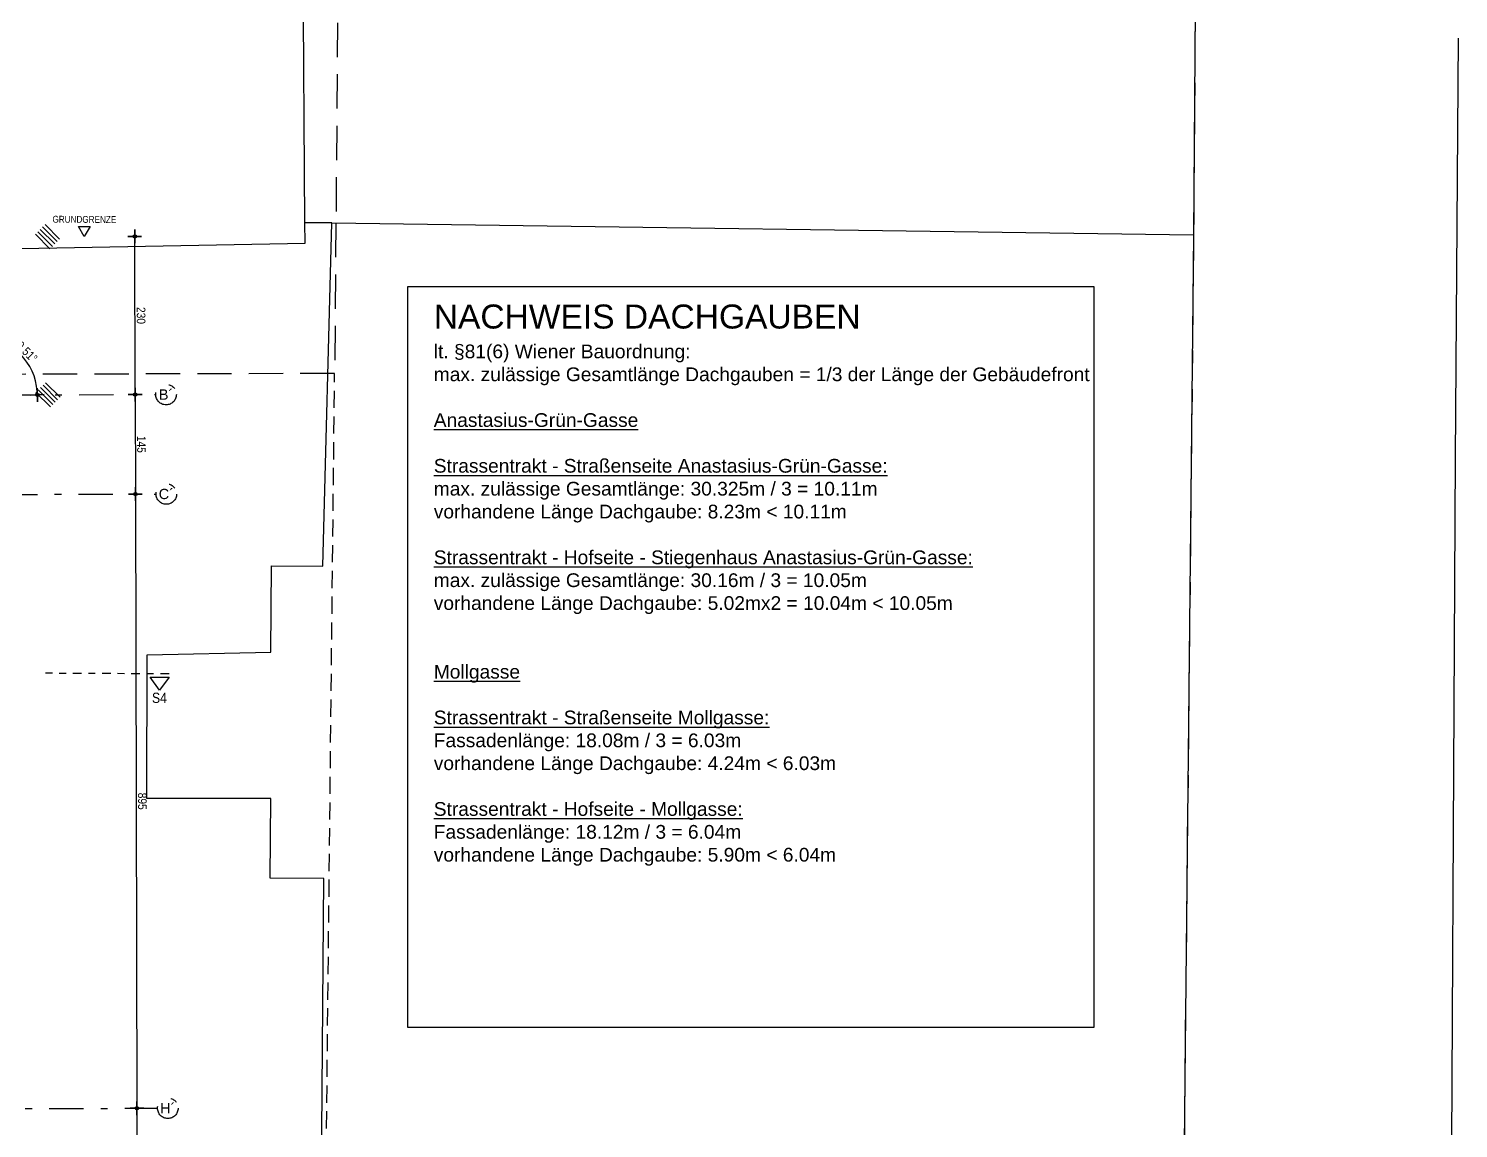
# Model space of a CAD drawing. Header units: millimetres. Extents: x 2870 to 2935, y 1632 to 1744.
# Drawn here: x 2913.02 to 2933.86, y 1693.8 to 1709.83 of the extents above; entities that cross this region are included whole.
import ezdxf
from ezdxf.enums import TextEntityAlignment as Align

# ---------------------------------------------------------------- set-up
doc = ezdxf.new("R2010")
doc.units = ezdxf.units.MM
for name, pattern in [('DASHDOT', [1, 0.5, -0.25, 0, -0.25]), ('HIDDEN2', [0.1875, 0.125, -0.0625]), ('STRICHLINIE', [0.75, 0.5, -0.25]), ('STRICHPUNKT', [1, 0.5, -0.25, 0, -0.25]), ('STRICHPUNKTX2', [2, 1, -0.5, 0, -0.5])]:
    doc.linetypes.add(name, pattern=pattern)
doc.layers.add('00_UCS-G00-L05-M0', color=6, linetype='Continuous', plot=False)
for name, color, linetype in [('01-BFL-G00-L05-M0', 10, 'Continuous'), ('01-SCH-G00-L05-M0', 8, 'STRICHPUNKTX2'), ('02-AXO-G00-L05-M0', 8, 'STRICHPUNKT'), ('02-DIM-G00-L05-ACHSEN', 8, 'Continuous'), ('02-TWB-G00-L05-M0', 5, 'Continuous'), ('07-TXT---------M0', 8, 'Continuous'), ('09-SYM-G00-L05-GEHSTEIG', 8, 'Continuous'), ('09-VER-G00-L05-GEBÄUDE', 5, 'Continuous')]:
    doc.layers.add(name, color=color, linetype=linetype)
doc.styles.add('ARIAL', font='arial.ttf', dxfattribs={"width": 0.85})
doc.styles.get("Standard").update_dxf_attribs({"font": 'arial.ttf'})
doc.dimstyles.new('pp chromy&schneider', dxfattribs={"dimscale": 0.005, "dimtxt": 25, "dimasz": 10, "dimexe": 0, "dimexo": 0, "dimgap": 5, "dimtad": 1, "dimdec": 1, "dimlfac": 100, "dimrnd": 0.1, "dimzin": 9, "dimdsep": 46, "dimtxsty": 'ARIAL', "dimblk": 'c&s kote', "dimcen": 0, "dimse1": 1, "dimse2": 1, "dimclrd": 8, "dimclrt": 8, "dimadec": 0, "dimazin": 0, "dimtfac": 0.75, "dimtdec": 1, "dimtix": 1, "dimtmove": 2, "dimatfit": 0, "dimldrblk": 'NONE', "dimfxl": 1, "dimtolj": 1, "dimlwd": -1, "dimarcsym": 0})

# ---------------------------------------------------------------- blocks, each defined once
blk = doc.blocks.new('schnittführung')
at = {"color": 4, "linetype": 'DASHDOT', "ltscale": 0.25}
blk.add_line((0.237, -0.138), (0.237, 1.662), dxfattribs=at)
blk.add_line((0.237, -0.138), (0.237, 1.662), dxfattribs=at)
blk.add_line((0.237, -0.138), (0.237, 1.662), dxfattribs=at)
at = {"color": 4}
blk.add_lwpolyline([(0.187, 0.138), (0.187, -0.138), (0, 0)], close=True, dxfattribs=at)
at = {"layer": '07-TXT---------M0', "color": 9, "style": 'ARIAL', "text_generation_flag": 6, "width": 0.85}
blk.add_attdef('SCHNITT', text='', height=0.15, rotation=270, dxfattribs=at).set_placement((-0.037, 0), align=Align.CENTER)
blk = doc.blocks.new('c&s kote')
at = {"color": 8}
for p, q in [((0, -2), (0, 2)), ((0, 2), (0, -2)), ((-2, 0), (2, 0)), ((2, 0), (-2, 0))]:
    blk.add_line(p, q, dxfattribs=at)
blk.add_circle((0, 0), 0.5, dxfattribs=at)
blk = doc.blocks.new('*D1170')
at = {"layer": '02-DIM-G00-L05-ACHSEN', "color": 8, "transparency": 16777216}
blk.add_arc((2912.308, 1704.492), 0.842, 3.5436, 86.2542, dxfattribs=at)
at = {"layer": '02-DIM-G00-L05-ACHSEN', "color": 8, "transparency": 16777216, "xscale": 0.05, "yscale": 0.05, "zscale": 0.05}
for p, rotation in [((2912.313, 1705.335), 177.9548334427143), ((2913.151, 1704.494), 271.8429358785367)]:
    blk.add_blockref('c&s kote', p, dxfattribs=dict(at, rotation=rotation))
at = {"layer": '02-DIM-G00-L05-ACHSEN', "color": 8, "transparency": 16777216, "insert": (2912.968, 1705.15), "char_height": 0.125, "attachment_point": 5, "rotation": 314.8989, "style": 'ARIAL'}
blk.add_mtext('\\A1;89.51°', dxfattribs=at)
blk = doc.blocks.new('_None')
blk = doc.blocks.new('*D1171')
at = {"layer": '02-DIM-G00-L05-ACHSEN', "color": 8, "transparency": 16777216}
blk.add_arc((2908.421, 1703.033), 0.501, 5.8632, 84.4214, dxfattribs=at)
at = {"layer": '02-DIM-G00-L05-ACHSEN', "color": 8, "transparency": 16777216, "xscale": 0.05, "yscale": 0.05, "zscale": 0.05}
for p, rotation in [((2908.42, 1703.534), 177.2818413731865), ((2908.922, 1703.034), 273.0027660316465)]:
    blk.add_blockref('c&s kote', p, dxfattribs=dict(at, rotation=rotation))
at = {"layer": '02-DIM-G00-L05-ACHSEN', "color": 8, "transparency": 16777216, "insert": (2908.837, 1703.451), "char_height": 0.125, "attachment_point": 5, "rotation": 315.1423, "style": 'ARIAL'}
blk.add_mtext('\\A1;90.00°', dxfattribs=at)
blk = doc.blocks.new('*D1187')
at = {"layer": '02-DIM-G00-L05-ACHSEN', "color": 8, "transparency": 16777216}
blk.add_line((2914.576, 1704.548), (2914.571, 1706.753), dxfattribs=at)
at = {"layer": '02-DIM-G00-L05-ACHSEN', "color": 8, "transparency": 16777216, "xscale": 0.05, "yscale": 0.05, "zscale": 0.05}
for p, rotation in [((2914.571, 1706.803), 90.14228310094356), ((2914.576, 1704.498), 270.1422831009436)]:
    blk.add_blockref('c&s kote', p, dxfattribs=dict(at, rotation=rotation))
at = {"layer": '02-DIM-G00-L05-ACHSEN', "color": 8, "transparency": 16777216, "insert": (2914.662, 1705.651), "char_height": 0.125, "attachment_point": 5, "rotation": 270.1423, "style": 'ARIAL'}
blk.add_mtext('\\A1;230', dxfattribs=at)
blk = doc.blocks.new('*D1188')
at = {"layer": '02-DIM-G00-L05-ACHSEN', "color": 8, "transparency": 16777216}
blk.add_line((2914.577, 1704.448), (2914.58, 1703.098), dxfattribs=at)
at = {"layer": '02-DIM-G00-L05-ACHSEN', "color": 8, "transparency": 16777216, "xscale": 0.05, "yscale": 0.05, "zscale": 0.05}
for p, rotation in [((2914.576, 1704.498), 90.142283098532), ((2914.58, 1703.048), 270.142283098532)]:
    blk.add_blockref('c&s kote', p, dxfattribs=dict(at, rotation=rotation))
at = {"layer": '02-DIM-G00-L05-ACHSEN', "color": 8, "transparency": 16777216, "insert": (2914.667, 1703.773), "char_height": 0.125, "attachment_point": 5, "rotation": 270.1423, "style": 'ARIAL'}
blk.add_mtext('\\A1;145', dxfattribs=at)
blk = doc.blocks.new('*D1189')
at = {"layer": '02-DIM-G00-L05-ACHSEN', "color": 8, "transparency": 16777216}
blk.add_line((2914.58, 1702.998), (2914.602, 1694.148), dxfattribs=at)
at = {"layer": '02-DIM-G00-L05-ACHSEN', "color": 8, "transparency": 16777216, "xscale": 0.05, "yscale": 0.05, "zscale": 0.05}
for p, rotation in [((2914.58, 1703.048), 90.142283098532), ((2914.602, 1694.098), 270.142283098532)]:
    blk.add_blockref('c&s kote', p, dxfattribs=dict(at, rotation=rotation))
at = {"layer": '02-DIM-G00-L05-ACHSEN', "color": 8, "transparency": 16777216, "insert": (2914.68, 1698.573), "char_height": 0.125, "attachment_point": 5, "rotation": 270.1423, "style": 'ARIAL'}
blk.add_mtext('\\A1;895', dxfattribs=at)
blk = doc.blocks.new('*D1190')
at = {"layer": '02-DIM-G00-L05-ACHSEN', "color": 8, "transparency": 16777216}
blk.add_line((2914.602, 1694.048), (2914.606, 1692.648), dxfattribs=at)
at = {"layer": '02-DIM-G00-L05-ACHSEN', "color": 8, "transparency": 16777216, "xscale": 0.05, "yscale": 0.05, "zscale": 0.05}
for p, rotation in [((2914.602, 1694.098), 90.142283098532), ((2914.606, 1692.598), 270.142283098532)]:
    blk.add_blockref('c&s kote', p, dxfattribs=dict(at, rotation=rotation))
at = {"layer": '02-DIM-G00-L05-ACHSEN', "color": 8, "transparency": 16777216, "insert": (2914.693, 1693.348), "char_height": 0.125, "attachment_point": 5, "rotation": 270.1423, "style": 'ARIAL'}
blk.add_mtext('\\A1;150', dxfattribs=at)
blk = doc.blocks.new('01-HK3')
blk.add_lwpolyline([(0, 0), (0.042, 0.073), (-0.042, 0.073)], close=True)
at = {"color": 0, "style": 'ARIAL', "width": 0.85}
blk.add_attdef('HEIGHT', text='', height=0.05, dxfattribs=at).set_placement((0, 0.35), align=Align.TOP_CENTER)

msp = doc.modelspace()

# ---------------------------------------------------------------- linework, layer by layer
at = {"layer": '00_UCS-G00-L05-M0'}
msp.add_lwpolyline([(2918.5485, 1706.0758), (2928.5485, 1706.0758), (2928.5485, 1695.2758), (2918.5485, 1695.2758)], close=True, dxfattribs=at)
at = {"layer": '01-BFL-G00-L05-M0', "linetype": 'HIDDEN2', "ltscale": 3}
msp.add_lwpolyline([(2930.1114, 1721.9761), (2930.0014, 1706.8263), (2929.8145, 1688.8362), (2929.8111, 1658.3224), (2929.8185, 1652.2574)], dxfattribs=at)
at = {"layer": '01-BFL-G00-L05-M0', "linetype": 'STRICHLINIE'}
msp.add_lwpolyline([(2917.5998, 1720.4153), (2917.5026, 1706.9991), (2917.4824, 1704.8052), (2890.2795, 1704.7376), (2890.2897, 1706.7373), (2890.3079, 1720.6719)], dxfattribs=at)
at = {"layer": '01-BFL-G00-L05-M0', "linetype": 'STRICHLINIE', "ltscale": 0.5}
msp.add_lwpolyline([(2917.3654, 1693.8048), (2917.4824, 1704.8052)], dxfattribs=at)
at = {"layer": '02-AXO-G00-L05-M0'}
for points in [[(2913.4757, 1706.7648), (2913.2636, 1706.9769)], [(2913.3343, 1706.6234), (2913.1222, 1706.8355)], [(2913.3697, 1706.6587), (2913.1575, 1706.8709)], [(2913.405, 1706.6941), (2913.1929, 1706.9062)], [(2913.4404, 1706.7294), (2913.2282, 1706.9416)], [(2889.5586, 1704.4358), (2914.8765, 1704.4987), (2914.8765, 1704.4987)], [(2913.34, 1704.318), (2913.1279, 1704.5301)], [(2913.3754, 1704.3534), (2913.1633, 1704.5655)], [(2913.4107, 1704.3887), (2913.1986, 1704.6008)], [(2913.4461, 1704.4241), (2913.234, 1704.6362)], [(2913.4815, 1704.4594), (2913.2693, 1704.6716)], [(2889.5512, 1702.9858), (2914.8801, 1703.0487), (2914.8801, 1703.0487)], [(2886.9254, 1694.0192), (2914.9023, 1694.0987), (2914.9023, 1694.0987)]]:
    msp.add_lwpolyline(points, dxfattribs=at)
for centre in [(2915.0265, 1704.4991), (2915.0301, 1703.0491), (2915.0523, 1694.0991)]:
    msp.add_circle(centre, 0.15, dxfattribs=at)
at = {"layer": '02-TWB-G00-L05-M0'}
for points in [[(2917.4442, 1706.9999), (2917.0481, 1707.0054), (2917.0238, 1710.7683), (2915.8089, 1710.7865), (2915.8191, 1711.8872), (2914.357, 1711.9091), (2913.2529, 1712.9718), (2913.2492, 1714.509), (2914.3406, 1715.4878), (2914.3406, 1715.4878), (2915.7037, 1715.4769), (2915.7137, 1716.6724), (2917.2885, 1716.6571), (2917.3416, 1722.1084), (2930.1114, 1721.9761), (2930.0014, 1706.8263)], [(2917.4442, 1706.9999), (2930.0014, 1706.8263)], [(2930.0014, 1706.8263), (2929.8145, 1688.8362), (2929.746, 1688.8358), (2929.7469, 1688.6922), (2917.2591, 1688.646)]]:
    msp.add_lwpolyline(points, dxfattribs=at)
at = {"layer": '02-TWB-G00-L05-M0', "color": 8}
msp.add_lwpolyline([(2917.2591, 1688.646), (2912.6347, 1688.6289), (2912.6546, 1691.4435), (2912.6699, 1693.6065), (2912.6743, 1696.9135), (2912.6813, 1700.7657), (2912.6578, 1706.6235), (2917.0536, 1706.7054), (2917.0481, 1707.0054), (2917.4442, 1706.9999)], dxfattribs=at)
at = {"layer": '09-SYM-G00-L05-GEHSTEIG'}
msp.add_lwpolyline([(2932.2479, 1653.0526), (2932.2374, 1658.1937, 0.1867442), (2933.1629, 1658.6294, 0.224279), (2933.5439, 1659.7783), (2933.5918, 1668.9718), (2933.6317, 1674.2125), (2933.6317, 1674.2125), (2933.6317, 1674.2125), (2933.6891, 1681.1062), (2933.7463, 1689.9551), (2933.7463, 1689.9551), (2933.7463, 1689.9551), (2933.8202, 1703.5771), (2933.8603, 1709.6924)], format="xyb", dxfattribs=at)
at = {"layer": '09-VER-G00-L05-GEBÄUDE', "ltscale": 1}
msp.add_lwpolyline([(2917.2591, 1688.646), (2917.259, 1688.8056), (2917.3269, 1697.4465), (2916.5433, 1697.4527), (2916.5521, 1698.612), (2914.7446, 1698.6135), (2914.7505, 1700.7051), (2916.5554, 1700.7469), (2916.5635, 1702.0025), (2917.3111, 1701.9977), (2917.4442, 1706.9999)], dxfattribs=at)

# ---------------------------------------------------------------- block references
at = {"layer": '01-SCH-G00-L05-M0'}
ref = msp.add_blockref('schnittführung', (2914.9309, 1700.1917), dxfattribs=dict(at, rotation=89.70754932648381))
ref.add_attrib('SCHNITT', 'S4', dxfattribs={"layer": '07-TXT---------M0', "color": 9, "height": 0.15, "rotation": 359.70755, "style": 'ARIAL', "width": 0.85}).set_placement((2914.9307, 1700.1545), align=Align.TOP_CENTER)
at = {"layer": '02-DIM-G00-L05-ACHSEN'}
ref = msp.add_blockref('01-HK3', (2913.8348, 1706.8015), dxfattribs=dict(at, xscale=-1.999999999994725, yscale=2.000000000014344, zscale=2, rotation=359.7075286038596))
ref.add_attrib('HEIGHT', 'GRUNDGRENZE', dxfattribs={"layer": '0', "color": 0, "extrusion": (0, 0, -1), "height": 0.1, "rotation": 0.29247, "style": 'ARIAL', "text_generation_flag": 2, "width": 0.85}).set_placement((-2913.8364, 1707.1015), align=Align.TOP_CENTER)

# ---------------------------------------------------------------- texts
at = {"layer": '00_UCS-G00-L05-M0', "insert": (2918.928, 1705.8109), "char_height": 0.35, "width": 9.2204, "attachment_point": 1}
msp.add_mtext('{\\fArial|b0|i0|c0|p34;NACHWEIS DACHGAUBEN\\P\\H0.5714x;lt. §81(6) Wiener Bauordnung:\\Pmax. zulässige Gesamtlänge Dachgauben = 1/3 der Länge der Gebäudefront\\P\\P\\LAnastasius-Grün-Gasse\\P\\PStrassentrakt - Straßenseite Anastasius-Grün-Gasse:\\P\\lmax. zulässige Gesamtlänge: 30.325m / 3 = 10.11m \\Pvorhandene Länge Dachgaube: 8.23m <\\fArial|b0|i0|c0|p32; \\fArial|b0|i0|c0|p34;10.11m\\P\\P\\LStrassentrakt - Hofseite - Stiegenhaus Anastasius-Grün-Gasse:\\P\\lmax. zulässige Gesamtlänge: 30.16m / 3 = 10.05m \\Pvorhandene Länge Dachgaube: 5.02mx2 = 10.04m <\\fArial|b0|i0|c0|p32; \\fArial|b0|i0|c0|p34;10.05m\\P\\P\\P\\LMollgasse\\P\\PStrassentrakt - Straßenseite Mollgasse:\\P\\lFassadenlänge: 18.08m / 3 = 6.03m\\Pvorhandene Länge Dachgaube: 4.24m <\\fArial|b0|i0|c0|p32; \\fArial|b0|i0|c0|p34;6.03m\\P\\P\\LStrassentrakt - Hofseite - Mollgasse:\\P\\lFassadenlänge: 18.12m / 3 = 6.04m\\Pvorhandene Länge Dachgaube: 5.90m <\\fArial|b0|i0|c0|p32; \\fArial|b0|i0|c0|p34;6.04m}', dxfattribs=at)
at = {"layer": '02-AXO-G00-L05-M0', "char_height": 0.15, "width": 0.2467, "attachment_point": 5, "rotation": 0.14235}
for s, insert in [('{\\fArial|b0|i0|c0|p34;B´}', (2915.0265, 1704.4991)), ('{\\fArial|b0|i0|c0|p34;C´}', (2915.0301, 1703.0491)), ('{\\fArial|b0|i0|c0|p34;H´}', (2915.0523, 1694.0991))]:
    msp.add_mtext(s, dxfattribs=dict(at, insert=insert))

# ---------------------------------------------------------------- dimensions: what is measured, and where the dimension line sits
at = {"layer": '02-DIM-G00-L05-ACHSEN'}
for base, line1, line2, picture, middle in [((2908.8541, 1703.2842), ((2889.5512, 1702.9858), (2914.8801, 1703.0487)), ((2908.4493, 1691.5827), (2908.4066, 1708.7826)), '*D1171', (2908.8368, 1703.4507)), ((2913.0378, 1704.9132), ((2889.5586, 1704.4358), (2914.8765, 1704.4987)), ((2912.2306, 1691.5921), (2912.334, 1708.7924)), '*D1170', (2912.9678, 1705.1496))]:
    dim = msp.add_angular_dim_2l(base=base, line1=line1, line2=line2, dimstyle='pp chromy&schneider', override={"dimzin": 8, "dimadec": 2}, dxfattribs=at)
    dim.commit()
    dim.dimension.update_dxf_attribs({"geometry": picture, "text_midpoint": middle})
dim = msp.add_aligned_dim(p1=(2914.8765, 1704.4987), p2=(2914.8707, 1706.8041), distance=0.3, text='230', dimstyle='pp chromy&schneider', override={"dimzin": 8}, dxfattribs=at)
dim.commit()
dim.dimension.update_dxf_attribs({"geometry": '*D1187', "text_midpoint": (2914.6625, 1705.6508)})
for base, p1, p2, picture, middle in [((2914.5801, 1703.0479), (2914.8765, 1704.4987), (2914.8801, 1703.0487), '*D1188', (2914.6671, 1703.7732)), ((2914.6023, 1694.098), (2914.8801, 1703.0487), (2914.9023, 1694.0987), '*D1189', (2914.68, 1698.5732)), ((2914.606, 1692.598), (2914.9023, 1694.0987), (2914.906, 1692.5987), '*D1190', (2914.693, 1693.3482))]:
    dim = msp.add_linear_dim(base=base, p1=p1, p2=p2, angle=270.14228, dimstyle='pp chromy&schneider', override={"dimzin": 8}, dxfattribs=at)
    dim.commit()
    dim.dimension.update_dxf_attribs({"geometry": picture, "text_midpoint": middle})

doc.saveas('drawing.dxf')
